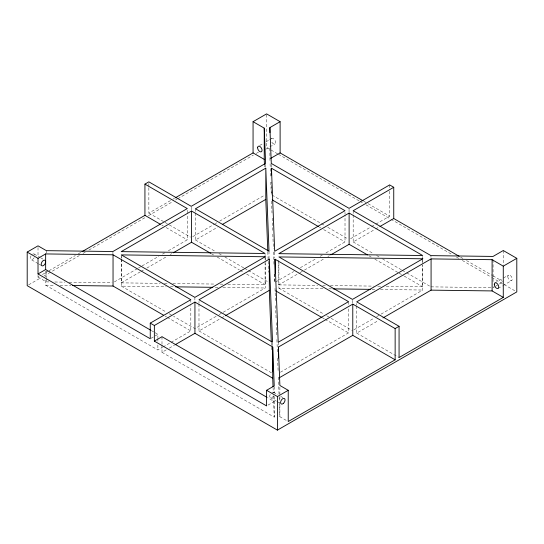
<?xml version="1.0" encoding="UTF-8"?>
<svg xmlns="http://www.w3.org/2000/svg" width="544" height="544" viewBox="0 0 544 544"><rect width="100%" height="100%" fill="white"/><g stroke="black" fill="none" stroke-linecap="round" stroke-linejoin="round"><path stroke-width="0.41" stroke-dasharray="2.72 2.04" d="M259.672 145.459L263.235 143.405M266.077 141.76L268.926 140.121M269.64 139.706L271.776 138.475M38.019 275.386L38.019 277.073L39.488 276.23M42.412 274.536L48.273 271.157M49.001 270.735L75.364 255.517M78.295 253.824L81.226 252.13M148.859 187.762L148.859 213.085L172.339 199.526M173.074 199.104L174.542 198.254M28.669 284.818L41.154 277.61M44.091 275.917L79.336 255.564M83.008 253.443L85.211 252.171M88.883 250.05L145.425 217.41M148.362 215.71L172.598 201.722M175.535 200.029L177.004 199.179M177.738 198.75L253.375 155.088M256.312 153.388L258.516 152.116M265.676 149.28L269.232 147.227M269.946 146.819L274.931 143.942M114.376 281.908L137.714 268.437M138.441 268.015L141.358 266.336M142.086 265.914L158.862 256.231M162.506 254.123L164.689 252.858M168.341 250.757L187.299 239.809L187.299 214.486M192.685 236.701L214.56 224.074M215.288 223.652L216.743 222.809M219.66 221.122L264.874 195.024M121.217 259.223L121.217 282.86L140.264 271.864M140.998 271.442L143.929 269.749M146.86 268.056L167.368 256.217M170.299 254.524L171.761 253.681M195.466 212.983L195.466 239.992L217.444 227.304M150.946 338.348L154.414 336.348M155.108 335.947L157.882 334.342L157.882 337.634M45.648 280.235L45.648 285.165L157.882 349.962L162.275 347.426M163.01 347.004L170.326 342.774M171.061 342.353L190.828 330.942L190.828 305.612M216.124 316.336L194.881 328.596L173.556 316.288M219.055 314.643L265.207 288L265.207 263.514M275.42 282.098L293.733 271.531M300.329 267.723L316.445 258.42M320.103 256.306L322.3 255.034M325.965 252.919L345.012 241.924L345.012 214.907M350.52 238.741L370.804 227.032M371.532 226.61L375.149 224.522M375.877 224.101L389.64 216.158L389.64 189.142M161.99 344.93L161.99 352.328L166.382 349.792M169.306 348.106L174.434 345.148M198.988 303.953L198.988 330.97L220.966 318.281M221.7 317.859L224.631 316.166M278.793 260.413L278.793 284.893L299.302 273.054M300.036 272.632L303.702 270.518M304.429 270.089L324.945 258.25M327.876 256.557L329.338 255.714M353.172 214.934L353.172 241.951L374.911 229.405M375.632 228.983L378.536 227.31M280.412 372.232L348.534 332.901L348.534 308.421M353.926 329.786L373.701 318.369M376.632 316.676L380.297 314.561M381.024 314.14L422.783 290.034L422.783 265.554M356.701 306.068L356.701 333.084L378.576 320.45M267.974 405.117L274.224 401.513L267.621 397.698M494.938 282.934L502.765 278.412M503.479 277.998L508.456 275.121M494.516 286.817L493.061 287.66L493.061 285.974M495.244 286.396L502.547 282.18M498.093 288.395L502.364 285.933M503.071 285.518L511.618 280.588M38.019 277.073L46.362 281.894L48.892 281.928M54.788 282.003L64.899 282.132M69.108 282.186L112.078 282.744M121.217 282.86L160.147 283.363M164.376 283.417L167.763 283.458M172.842 283.526L215.152 284.07M220.232 284.138L223.611 284.179M227.848 284.233L265.078 284.716L265.078 261.079M278.793 284.893L317.723 285.396M322.796 285.464L325.339 285.498M330.412 285.559L373.572 286.117M377.801 286.171L381.188 286.219M386.267 286.28L422.654 286.749L422.654 264.806M430.957 286.858L491.382 287.64M45.648 285.165L54.917 285.28M59.969 285.348L70.924 285.491M121.346 259.128L121.346 286.144L166.199 286.722M170.428 286.776L173.815 286.817M215.281 287.354L218.661 287.395M222.897 287.45L265.207 288M278.922 262.847L278.922 288.177L323.768 288.755M328.848 288.816L331.384 288.85M372.008 289.374L376.237 289.428M380.467 289.483L422.783 290.034M363.916 201.3L389.64 216.158M460.639 257.149L462.849 258.42M466.521 260.542L492.252 275.393M492.986 275.822L502.54 281.336M277.63 153.83L266.587 147.451L266.587 113.88M278.365 154.251L359.312 200.988M360.053 201.416L362.998 203.116M365.935 204.816L390.225 218.831M390.959 219.259L452.778 254.946M456.457 257.074L458.66 258.346M462.346 260.474L491.042 277.039M491.776 277.467L515.331 291.06M272.02 195.099L324.85 225.604M327.787 227.297L348.337 239.156M353.172 241.951L373.721 253.817M376.652 255.51L379.59 257.203M382.527 258.896L401.601 269.912M402.336 270.334L406.008 272.456M406.742 272.877L429.488 286.008M319.274 227.066L320.742 227.916M323.687 229.609L345.012 241.924M368.968 255.755L371.178 257.033M374.857 259.155L398.385 272.741M399.119 273.163L403.532 275.713M404.267 276.134L422.654 286.749M148.859 213.085L164.2 221.938M164.927 222.36L168.579 224.468M169.313 224.89L190.495 237.123M195.466 239.992L215.322 251.457M219.001 253.579L221.204 254.85M224.883 256.979L244.004 268.015M244.739 268.437L247.676 270.137M248.418 270.565L268.267 282.023M278.922 288.177L323.782 314.072M326.72 315.772L330.398 317.893M331.133 318.322L352.458 330.63M356.701 333.084L399.065 357.544M161.731 225.053L163.193 225.896M166.117 227.582L187.299 239.809M211.398 253.722L213.602 255M217.28 257.122L239.34 269.858M240.074 270.28L243.753 272.401M246.697 274.101L265.078 284.716M322.796 318.036L324.265 318.886M324.999 319.314L348.534 332.901M121.346 286.144L166.206 312.038M169.143 313.738L172.822 315.86M198.988 330.97L272.53 373.422M165.145 316.112L166.614 316.962M167.348 317.383L190.828 330.942M34.19 254.041L39.957 257.373M40.678 257.788L42.847 259.039M273.578 392.251L277.909 394.747M280.792 396.413L282.955 397.664M31.035 255.864A3.155 1.822 -60 0 0 31.035 259.508L38.243 263.67M38.964 264.085L41.854 265.751M270.422 397.718L276.196 401.05M276.916 401.465L279.8 403.131M151.28 330.534L154.217 332.228M154.952 332.649L157.882 334.342M279.14 397.501L279.888 416.718L286.838 420.73M161.99 352.328L274.224 417.126L274.224 394.57M269.96 160.487L269.899 147.846M270.089 163.826L270.64 177.997M270.803 182.165L271.286 194.677L271.286 182.009M271.538 201.164L272 213.024M272.197 218.11L272.687 230.826M272.816 234.212L273.374 248.622M273.51 252.015L274.033 265.574M274.36 274.047L274.686 282.526L274.686 274.081M275.386 300.614L274.992 287.912M275.584 305.694L276.08 318.41M276.243 322.646L276.767 336.206M276.896 339.599L277.426 353.158M277.624 358.244L278.113 370.954M279.011 394.162L278.399 375.761M264.466 165.24L264.534 166.92M267.825 251.94L268.151 260.413M268.185 261.263L268.614 272.279M271.347 342.917L271.476 346.304M271.51 347.154L271.612 349.697M273.074 387.525L273.272 392.598M273.401 395.978L274.224 417.126M503.275 250.526L503.275 264.88M493.061 259.801L493.061 282.594M430.957 255.626L430.957 257.312M422.783 258.794L422.783 262.174M422.654 256.36L422.654 259.74M422.654 260.583L422.654 263.956M389.64 184.919L389.64 188.299M356.701 303.538L356.701 305.225M353.172 210.718L353.172 214.091M352.458 300.24L352.458 303.62M349.064 209.188L349.064 212.568M348.534 301.662L348.534 305.041M345.012 212.378L345.012 214.064M279.888 387.172L279.888 395.61M279.888 396.454L279.888 400.676M279.888 404.899L279.888 416.718M278.208 342.264L278.208 346.487M274.686 252.13L274.686 258.04M274.224 386.662L274.224 392.836M272.53 343.033L272.53 345.569M271.286 164.281L271.286 167.661M269.008 251.212L269.008 258.815M265.601 164.213L265.601 167.586M265.207 257.604L265.207 260.141M265.078 254.327L265.078 256.013M265.078 256.856L265.078 260.236M198.988 301.424L198.988 303.11M195.466 208.76L195.466 212.133M194.881 297.364L194.881 301.587M191.223 207.155L191.223 210.528M190.828 299.703L190.828 302.24M187.299 210.263L187.299 213.642M161.99 336.716L161.99 344.114M157.882 338.456L157.882 341.741M157.882 345.032L157.882 349.962M148.859 183.539L148.859 186.912M121.346 254.905L121.346 258.284M121.217 256.693L121.217 258.38M112.921 251.518L112.921 254.048M46.362 250.662L46.362 253.191M46.362 270.919L46.362 277.671M46.362 278.514L46.362 281.894M45.648 271.191L45.648 276.944M38.019 247.527L38.019 255.972M271.422 138.802A3.155 1.822 60 0 1 274.788 140.06A3.155 1.822 60 0 1 274.788 144.01A3.155 1.822 60 0 1 271.422 141.379M32.613 254.198A3.155 1.822 -60 0 1 34.544 254.368M34.19 257.686A3.155 1.822 -60 0 1 31.035 259.508M272 392.408A3.155 1.822 -60 0 1 274.156 393.074M273.578 395.896A3.155 1.822 -60 0 1 270.232 397.576A3.155 1.822 -60 0 1 270.885 393.394M507.804 276.57A3.155 1.822 60 0 0 511.156 280.731A3.155 1.822 60 0 0 511.156 276.27A3.155 1.822 60 0 0 507.804 276.57"/><path stroke-width="0.82" d="M459.17 256.299L393.747 218.525L393.747 187.292L353.172 210.718L430.957 255.626L493.061 256.428L503.275 250.526L516.8 258.332L516.8 291.91L277.413 430.12L27.2 285.668L27.2 252.09L38.019 245.84L46.362 250.662L112.921 251.518L187.299 208.576L144.935 184.117L144.935 215.349L81.954 251.709M144.935 184.117L148.859 181.852L191.223 206.312L265.601 163.363L264.241 128.139L253.062 121.686L253.062 152.918L175.277 197.832M253.062 121.686L266.587 113.88L280.112 121.686L280.112 152.918L363.181 200.879M38.019 258.332L45.648 253.932L113.043 254.796L190.828 299.703L150.253 323.129L150.253 338.749L38.019 273.952L38.019 258.332L27.2 252.09M269.899 132.648L269.899 127.582L280.112 121.686M38.019 273.952L45.648 269.545L150.545 330.106M270.626 158.399L280.112 152.918M191.542 211.024L121.217 251.627L265.078 253.484L191.542 211.024L191.542 242.257L210.664 253.3M265.792 168.157L195.466 208.76L269.008 251.212L265.792 168.157L265.792 199.396L267.791 251.09M173.23 252.831L191.542 242.257M222.571 224.346L265.792 199.396M154.36 325.502L194.936 302.076L272.714 346.984L274.224 385.893L266.587 390.3L266.587 405.919L154.36 341.122L154.36 325.502L150.253 323.129M269.314 259.134L198.988 299.737L272.53 342.19L269.314 259.134L269.314 290.367L271.313 342.067M349.119 213.058L278.793 253.66L422.654 255.517L349.119 213.058L349.119 244.297L367.499 254.905M154.36 341.122L161.99 336.716L266.886 397.276M175.168 344.726L194.936 333.309L272.714 378.216L273.04 386.675M225.359 315.744L269.314 290.367M330.8 254.864L349.119 244.297M379.984 226.474L393.747 218.525M278.399 358.034L278.399 347.058L352.777 304.116L395.141 328.576L399.065 326.305L399.065 357.544L503.275 297.378L503.275 266.145L516.8 258.332M503.275 266.145L492.102 259.692L431.079 258.903L356.701 301.845L399.065 326.305M279.126 377.869L352.777 335.349L395.141 359.808L395.141 328.576M382.956 317.927L431.079 290.142L492.102 290.924L503.275 297.378M266.587 390.3L277.413 396.549L288.232 390.3L288.232 421.532L395.141 359.808M72.61 285.512L113.043 286.035L163.676 315.268M175.508 286.838L212.738 287.32M333.078 288.878L370.314 289.354M393.747 187.292L389.64 184.919L349.064 208.345L271.286 163.438L269.899 127.582M253.062 152.918L264.241 159.372L264.432 164.404M271.47 168.232L345.012 210.691L274.686 251.287L271.47 168.232L271.47 174.984M272.204 199.893L318.539 226.637M274.992 259.209L348.534 301.662L278.208 342.264L274.992 259.209L274.992 273.557M144.935 215.349L160.269 224.21M275.733 290.863L322.062 317.614M288.232 390.3L279.888 385.478L278.399 347.058M492.102 259.692L492.102 290.924M431.079 258.903L431.079 290.142M352.777 304.116L352.777 335.349M277.413 396.549L277.413 430.12M272.714 346.984L272.714 378.216M272.53 349.785L272.53 371.736M264.241 128.139L264.241 159.372M194.936 302.076L194.936 333.309M113.043 254.796L113.043 286.035M45.648 253.932L45.648 261.644M45.648 261.834L45.648 269.545M45.662 261.732L45.587 262.439A3.155 1.822 -60 0 1 42.153 265.873A3.155 1.822 -60 0 1 42.153 261.65A3.155 1.822 -60 0 1 45.587 261.106L45.662 261.732M265.207 256.761L194.881 297.364L121.346 254.905L265.207 256.761M422.783 258.794L352.458 299.397L278.922 256.938L422.783 258.794M283.397 403.39A3.155 1.822 -60 0 0 284.396 398.5A3.155 1.822 -60 0 0 280.663 401.805A3.155 1.822 -60 0 0 283.397 403.39M257.598 147.73A3.155 1.822 60 0 0 260.943 151.892A3.155 1.822 60 0 0 260.943 147.431A3.155 1.822 60 0 0 257.598 147.73M494.278 284.376A3.155 1.822 60 0 0 497.631 288.538A3.155 1.822 60 0 0 497.631 284.077A3.155 1.822 60 0 0 494.278 284.376"/></g></svg>
